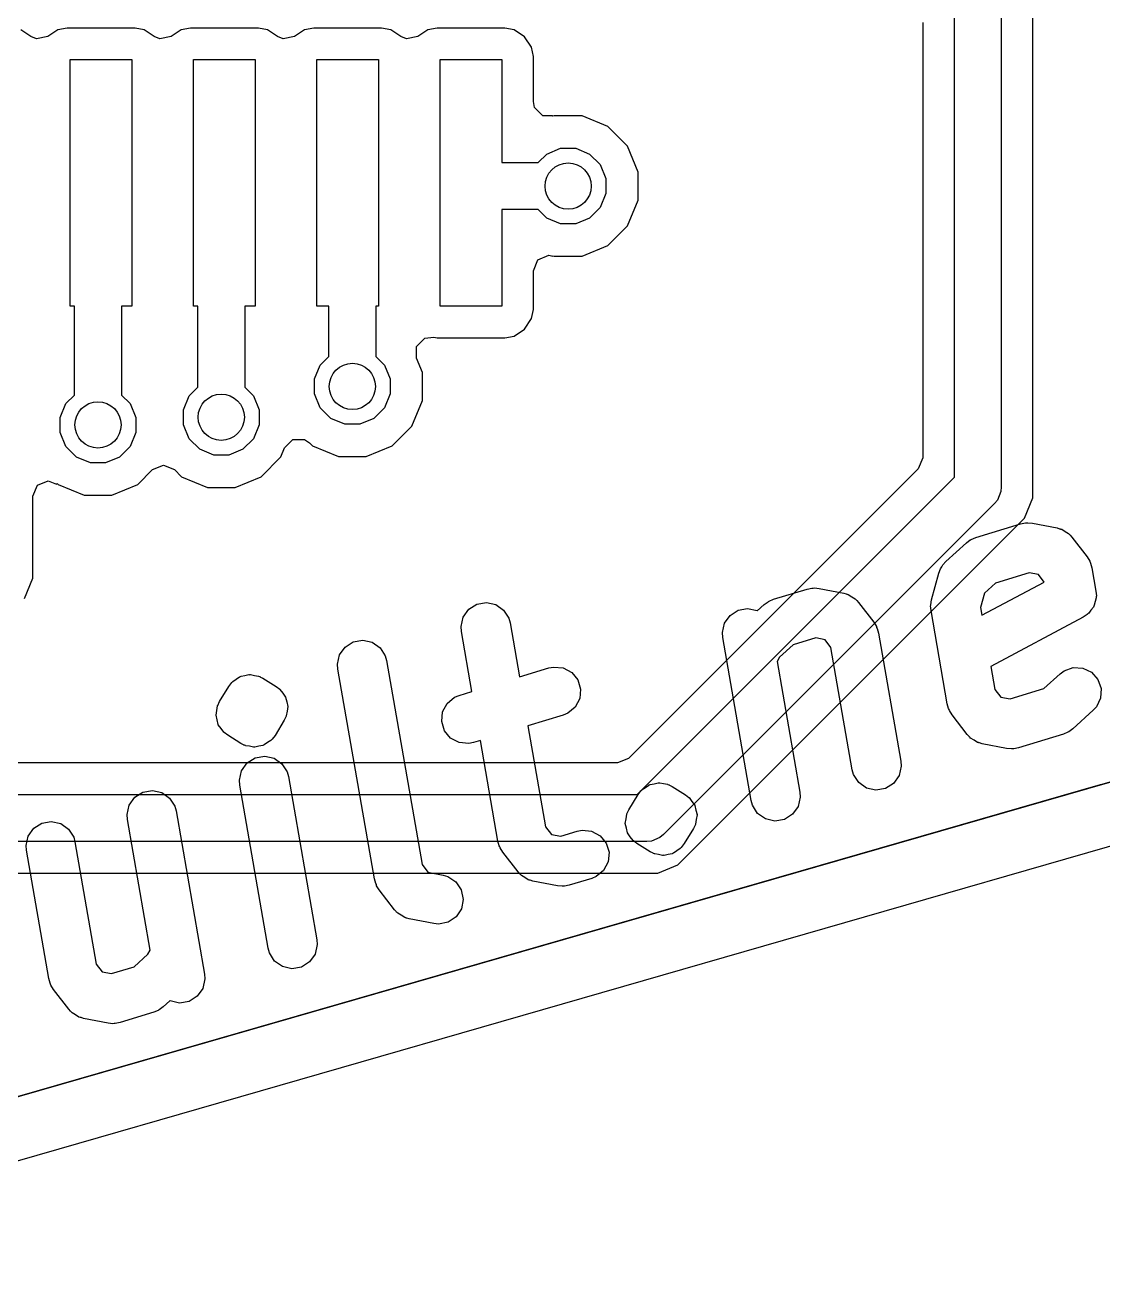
# Model space of a CAD drawing. Extents: x 117.4 to 171.8, y -136.1 to -67.8.
# Drawn here: x 158.114 to 161.609, y -120.924 to -116.828 of the extents above; entities that cross this region are included whole.
import ezdxf

# ---------------------------------------------------------------- set-up
doc = ezdxf.new("R2010")
doc.units = 0
doc.layers.add('BLACK', color=7, linetype='CONTINUOUS')

msp = doc.modelspace()

# ---------------------------------------------------------------- linework, layer by layer
at = {"layer": 'BLACK', "linetype": 'CONTINUOUS'}
for p, q in [((161.1276, -118.294636), (161.1276, -116.281468)), ((161.28, -116.313031), (161.28, -118.3262)), ((161.3825, -118.290653), (161.3825, -116.376198)), ((158.249904, -116.837501), (158.220004, -116.843447)), ((158.249908, -116.8375), (158.249904, -116.837501)), ((158.47009, -116.8375), (158.249908, -116.8375)), ((158.470095, -116.8375), (158.47009, -116.8375)), ((158.499993, -116.843447), (158.470095, -116.8375)), ((158.649904, -116.837501), (158.620004, -116.843447)), ((158.649908, -116.8375), (158.649904, -116.837501)), ((158.87009, -116.8375), (158.649908, -116.8375)), ((158.870095, -116.8375), (158.87009, -116.8375)), ((158.899993, -116.843447), (158.870095, -116.8375)), ((159.049904, -116.837501), (159.020004, -116.843447)), ((159.049908, -116.8375), (159.049904, -116.837501)), ((159.27009, -116.8375), (159.049908, -116.8375)), ((159.270095, -116.8375), (159.27009, -116.8375)), ((159.299993, -116.843447), (159.270095, -116.8375)), ((159.449904, -116.837501), (159.420004, -116.843447)), ((159.449908, -116.8375), (159.449904, -116.837501)), ((159.67009, -116.8375), (159.449908, -116.8375)), ((159.670095, -116.8375), (159.67009, -116.8375)), ((159.699993, -116.843447), (159.670095, -116.8375)), ((161.0251, -116.819256), (161.0251, -118.23147)), ((158.13222, -116.864981), (158.099993, -116.843447)), ((158.150245, -116.872447), (158.13222, -116.864981)), ((158.187778, -116.864981), (158.150245, -116.872447)), ((158.220004, -116.843447), (158.187778, -116.864981)), ((158.53222, -116.864981), (158.499993, -116.843447)), ((158.550245, -116.872447), (158.53222, -116.864981)), ((158.587778, -116.864981), (158.550245, -116.872447)), ((158.620004, -116.843447), (158.587778, -116.864981)), ((158.93222, -116.864981), (158.899993, -116.843447)), ((158.950245, -116.872447), (158.93222, -116.864981)), ((158.987778, -116.864981), (158.950245, -116.872447)), ((159.020004, -116.843447), (158.987778, -116.864981)), ((159.33222, -116.864981), (159.299993, -116.843447)), ((159.350245, -116.872447), (159.33222, -116.864981)), ((159.387778, -116.864981), (159.350245, -116.872447)), ((159.420004, -116.843447), (159.387778, -116.864981)), ((159.733898, -116.866102), (159.699993, -116.843447)), ((159.756553, -116.900007), (159.733898, -116.866102)), ((159.762499, -116.929906), (159.756553, -116.900007)), ((158.26, -117.74), (158.26, -116.94)), ((158.26, -116.94), (158.46, -116.94)), ((158.46, -116.94), (158.46, -117.74)), ((158.66, -117.74), (158.66, -116.94)), ((158.66, -116.94), (158.86, -116.94)), ((158.86, -116.94), (158.86, -117.74)), ((159.06, -117.74), (159.06, -116.94)), ((159.06, -116.94), (159.26, -116.94)), ((159.26, -116.94), (159.26, -117.74)), ((159.46, -117.74), (159.46, -116.94)), ((159.46, -116.94), (159.66, -116.94)), ((159.66, -116.94), (159.66, -117.2738)), ((159.762499, -116.929908), (159.762499, -116.929906)), ((159.762499, -117.075524), (159.762499, -116.929908)), ((159.766302, -117.094651), (159.762499, -117.075524)), ((159.793358, -117.121715), (159.766302, -117.094651)), ((159.824569, -117.121719), (159.793358, -117.121715)), ((159.824916, -117.123461), (159.824569, -117.121719)), ((159.829746, -117.1225), (159.824916, -117.123461)), ((159.829747, -117.1225), (159.829746, -117.1225)), ((159.920253, -117.1225), (159.829747, -117.1225)), ((160.003868, -117.157135), (159.920253, -117.1225)), ((160.067865, -117.221132), (160.003868, -117.157135)), ((159.77782, -117.2738), (159.805554, -117.246066)), ((159.805554, -117.246066), (159.850614, -117.227402)), ((159.850614, -117.227402), (159.899386, -117.227402)), ((159.899386, -117.227402), (159.944446, -117.246066)), ((159.944446, -117.246066), (159.978934, -117.280554)), ((160.1025, -117.304747), (160.067865, -117.221132)), ((159.66, -117.2738), (159.77782, -117.2738)), ((159.978934, -117.280554), (159.997598, -117.325614)), ((159.997598, -117.325614), (159.997598, -117.374386)), ((160.1025, -117.395253), (160.1025, -117.304747)), ((159.997598, -117.374386), (159.978934, -117.419446)), ((160.067865, -117.478868), (160.1025, -117.395253)), ((159.77782, -117.4262), (159.66, -117.4262)), ((159.66, -117.4262), (159.66, -117.74)), ((159.805554, -117.453934), (159.77782, -117.4262)), ((159.850614, -117.472598), (159.805554, -117.453934)), ((159.944446, -117.453934), (159.899386, -117.472598)), ((159.978934, -117.419446), (159.944446, -117.453934)), ((159.899386, -117.472598), (159.850614, -117.472598)), ((160.003868, -117.542865), (160.067865, -117.478868)), ((159.777143, -117.58912), (159.812499, -117.574475)), ((159.812499, -117.574475), (159.824841, -117.57693)), ((159.824841, -117.57693), (159.824919, -117.576539)), ((159.824919, -117.576539), (159.829745, -117.577499)), ((159.829745, -117.577499), (159.829747, -117.5775)), ((159.829747, -117.5775), (159.829749, -117.5775)), ((159.829749, -117.5775), (159.920251, -117.5775)), ((159.920251, -117.5775), (159.920253, -117.5775)), ((159.920253, -117.5775), (160.003868, -117.542865)), ((159.762499, -117.624474), (159.777143, -117.58912)), ((159.7625, -117.750095), (159.762499, -117.624474)), ((158.2738, -117.74), (158.26, -117.74)), ((158.2738, -118.02782), (158.2738, -117.74)), ((158.46, -117.74), (158.4262, -117.74)), ((158.4262, -117.74), (158.4262, -118.02782)), ((158.6738, -117.74), (158.66, -117.74)), ((158.6738, -118.00282), (158.6738, -117.74)), ((158.86, -117.74), (158.8262, -117.74)), ((158.8262, -117.74), (158.8262, -118.00282)), ((159.0988, -117.74), (159.06, -117.74)), ((159.0988, -117.90282), (159.0988, -117.74)), ((159.26, -117.74), (159.2512, -117.74)), ((159.2512, -117.74), (159.2512, -117.90282)), ((159.66, -117.74), (159.46, -117.74)), ((159.733898, -117.813898), (159.756553, -117.779993)), ((159.756553, -117.779993), (159.7625, -117.750095)), ((159.699993, -117.836553), (159.733898, -117.813898)), ((159.383371, -117.870299), (159.410431, -117.843239)), ((159.410431, -117.843239), (159.439318, -117.840394)), ((159.439318, -117.840394), (159.449905, -117.8425)), ((159.449905, -117.8425), (159.670094, -117.842499)), ((159.670094, -117.842499), (159.699993, -117.836553)), ((159.071066, -117.930554), (159.0988, -117.90282)), ((159.2512, -117.90282), (159.278934, -117.930554)), ((159.383371, -117.908566), (159.383371, -117.870299)), ((159.052402, -117.975614), (159.071066, -117.930554)), ((159.278934, -117.930554), (159.297598, -117.975614)), ((159.4025, -117.954747), (159.383371, -117.908566)), ((159.052402, -118.024386), (159.052402, -117.975614)), ((159.297598, -117.975614), (159.297598, -118.024386)), ((159.4025, -118.045253), (159.4025, -117.954747)), ((158.246066, -118.055554), (158.2738, -118.02782)), ((158.4262, -118.02782), (158.453934, -118.055554)), ((158.646066, -118.030554), (158.6738, -118.00282)), ((158.8262, -118.00282), (158.853934, -118.030554)), ((159.071066, -118.069446), (159.052402, -118.024386)), ((159.297598, -118.024386), (159.278934, -118.069446)), ((158.227402, -118.100614), (158.246066, -118.055554)), ((158.453934, -118.055554), (158.472598, -118.100614)), ((158.627402, -118.075614), (158.646066, -118.030554)), ((158.853934, -118.030554), (158.872598, -118.075614)), ((159.367865, -118.128868), (159.4025, -118.045253)), ((158.227402, -118.149386), (158.227402, -118.100614)), ((158.472598, -118.100614), (158.472598, -118.149386)), ((158.627402, -118.124386), (158.627402, -118.075614)), ((158.872598, -118.075614), (158.872598, -118.124386)), ((159.105554, -118.103934), (159.071066, -118.069446)), ((159.150614, -118.122598), (159.105554, -118.103934)), ((159.244446, -118.103934), (159.199386, -118.122598)), ((159.278934, -118.069446), (159.244446, -118.103934)), ((158.246066, -118.194446), (158.227402, -118.149386)), ((158.472598, -118.149386), (158.453934, -118.194446)), ((158.646066, -118.169446), (158.627402, -118.124386)), ((158.872598, -118.124386), (158.853934, -118.169446)), ((159.199386, -118.122598), (159.150614, -118.122598)), ((159.303868, -118.192865), (159.367865, -118.128868)), ((158.680554, -118.203934), (158.646066, -118.169446)), ((158.853934, -118.169446), (158.819446, -118.203934)), ((158.95502, -118.199522), (158.982078, -118.172463)), ((158.982078, -118.172463), (159.020346, -118.172463)), ((159.020346, -118.172463), (159.036567, -118.1833)), ((159.036567, -118.1833), (159.046132, -118.192865)), ((158.280554, -118.228934), (158.246066, -118.194446)), ((158.325614, -118.247598), (158.280554, -118.228934)), ((158.419446, -118.228934), (158.374386, -118.247598)), ((158.453934, -118.194446), (158.419446, -118.228934)), ((158.725614, -118.222598), (158.680554, -118.203934)), ((158.774386, -118.222598), (158.725614, -118.222598)), ((158.819446, -118.203934), (158.774386, -118.222598)), ((158.878868, -118.292865), (158.942865, -118.228868)), ((158.942865, -118.228868), (158.95502, -118.199522)), ((159.046132, -118.192865), (159.129747, -118.2275)), ((159.129747, -118.2275), (159.129749, -118.2275)), ((159.129749, -118.2275), (159.220251, -118.2275)), ((159.220251, -118.2275), (159.220253, -118.2275)), ((159.220253, -118.2275), (159.303868, -118.192865)), ((161.0251, -118.23147), (161.010455, -118.266825)), ((158.374386, -118.247598), (158.325614, -118.247598)), ((158.478868, -118.317865), (158.527145, -118.269588)), ((158.527145, -118.269588), (158.5625, -118.254943)), ((158.5625, -118.254943), (158.597855, -118.269588)), ((158.597855, -118.269588), (158.621132, -118.292865)), ((161.010455, -118.266825), (160.070625, -119.206655)), ((158.153345, -118.320788), (158.1887, -118.306143)), ((158.1887, -118.306143), (158.215598, -118.317285)), ((158.621132, -118.292865), (158.704747, -118.3275)), ((158.795253, -118.3275), (158.878868, -118.292865)), ((160.098436, -119.3238), (161.1276, -118.294636)), ((161.3825, -118.361746), (161.3825, -118.290653)), ((158.1387, -118.356143), (158.153345, -118.320788)), ((158.215598, -118.317285), (158.217039, -118.315129)), ((158.217039, -118.315129), (158.221127, -118.31786)), ((158.221127, -118.31786), (158.221132, -118.317865)), ((158.221132, -118.317865), (158.304747, -118.3525)), ((158.304747, -118.3525), (158.304749, -118.3525)), ((158.304749, -118.3525), (158.395251, -118.3525)), ((158.395251, -118.3525), (158.395253, -118.3525)), ((158.395253, -118.3525), (158.478868, -118.317865)), ((158.704747, -118.3275), (158.704749, -118.3275)), ((158.704749, -118.3275), (158.795251, -118.3275)), ((158.795251, -118.3275), (158.795253, -118.3275)), ((161.278536, -118.341066), (161.267159, -118.368534)), ((161.28, -118.3262), (161.278536, -118.341066)), ((158.1387, -118.550868), (158.1387, -118.356143)), ((161.257682, -118.380081), (160.183882, -119.453882)), ((161.267159, -118.368534), (161.257682, -118.380081)), ((161.355295, -118.427425), (161.3825, -118.361746)), ((160.231225, -119.551495), (161.355295, -118.427425)), ((161.196946, -118.490036), (161.342668, -118.445485)), ((161.342668, -118.445485), (161.358042, -118.442391)), ((161.358042, -118.442391), (161.361955, -118.442767)), ((161.361955, -118.442767), (161.365808, -118.441989)), ((161.365808, -118.441989), (161.38142, -118.443478)), ((161.38142, -118.443478), (161.460866, -118.459024)), ((161.460866, -118.459024), (161.469064, -118.461483)), ((161.469064, -118.461483), (161.471144, -118.461755)), ((161.471144, -118.461755), (161.472418, -118.462489)), ((161.472418, -118.462489), (161.475888, -118.46353)), ((161.475888, -118.46353), (161.486822, -118.470786)), ((161.486822, -118.470786), (161.498192, -118.477336)), ((161.498192, -118.477336), (161.500669, -118.479976)), ((161.100318, -118.567375), (161.166597, -118.507276)), ((161.166597, -118.507276), (161.179191, -118.497931)), ((161.179191, -118.497931), (161.180992, -118.497285)), ((161.180992, -118.497285), (161.18247, -118.496068)), ((161.18247, -118.496068), (161.196946, -118.490036)), ((161.500669, -118.479976), (161.501896, -118.48079)), ((161.501896, -118.48079), (161.503067, -118.48253)), ((161.503067, -118.48253), (161.508924, -118.488772)), ((161.508924, -118.488772), (161.558523, -118.55328)), ((158.1387, -118.621961), (158.1387, -118.550868)), ((161.558523, -118.55328), (161.566817, -118.56659)), ((161.076785, -118.605926), (161.08231, -118.591249)), ((161.08231, -118.591249), (161.086705, -118.585521)), ((161.086705, -118.585521), (161.089789, -118.578998)), ((161.089789, -118.578998), (161.100318, -118.567375)), ((161.566817, -118.56659), (161.567766, -118.57012)), ((161.567766, -118.57012), (161.569726, -118.573211)), ((161.569726, -118.573211), (161.573917, -118.588323)), ((161.573917, -118.588323), (161.587085, -118.66397)), ((158.111495, -118.68764), (158.1387, -118.621961)), ((161.053523, -118.692711), (161.076785, -118.605926)), ((161.217005, -118.742184), (161.419155, -118.634514)), ((161.260826, -118.637815), (161.225233, -118.67009)), ((161.370321, -118.60434), (161.260826, -118.637815)), ((161.400494, -118.610245), (161.370321, -118.60434)), ((161.419155, -118.634514), (161.400494, -118.610245)), ((160.541192, -118.69052), (160.650484, -118.657106)), ((160.650484, -118.657106), (160.665859, -118.654012)), ((160.665859, -118.654012), (160.669772, -118.654388)), ((160.669772, -118.654388), (160.673626, -118.65361)), ((160.673626, -118.65361), (160.689238, -118.655099)), ((160.689238, -118.655099), (160.768684, -118.670646)), ((160.768684, -118.670646), (160.776882, -118.673105)), ((160.776882, -118.673105), (160.778961, -118.673377)), ((160.778961, -118.673377), (160.780235, -118.674111)), ((160.780235, -118.674111), (160.783705, -118.675152)), ((160.783705, -118.675152), (160.794634, -118.682405)), ((160.794634, -118.682405), (160.806009, -118.688958)), ((161.225233, -118.67009), (161.212636, -118.717088)), ((161.587085, -118.66397), (161.588247, -118.679609)), ((161.588247, -118.679609), (161.587577, -118.682596)), ((161.587577, -118.682596), (161.587874, -118.685647)), ((159.534572, -118.748333), (159.552532, -118.722803)), ((159.552532, -118.722803), (159.578895, -118.706089)), ((159.578895, -118.706089), (159.609646, -118.700736)), ((159.609646, -118.700736), (159.640107, -118.707558)), ((159.640107, -118.707558), (159.665637, -118.725518)), ((160.426458, -118.725814), (160.457209, -118.720461)), ((160.457209, -118.720461), (160.48767, -118.727283)), ((160.488595, -118.727934), (160.510843, -118.707761)), ((160.510843, -118.707761), (160.523437, -118.698416)), ((160.523437, -118.698416), (160.52524, -118.69777)), ((160.52524, -118.69777), (160.526717, -118.696553)), ((160.526717, -118.696553), (160.541192, -118.69052)), ((160.806009, -118.688958), (160.808488, -118.6916)), ((160.808488, -118.6916), (160.809713, -118.692413)), ((160.809713, -118.692413), (160.810881, -118.69415)), ((160.810881, -118.69415), (160.816741, -118.700394)), ((160.816741, -118.700394), (160.86634, -118.764902)), ((161.050818, -118.711504), (161.051187, -118.709856)), ((161.05198, -118.727143), (161.050818, -118.711504)), ((161.050967, -118.708183), (161.053523, -118.692711)), ((161.051187, -118.709856), (161.050967, -118.708183)), ((161.212636, -118.717088), (161.217005, -118.742184)), ((161.578769, -118.715504), (161.570741, -118.725256)), ((161.579662, -118.712574), (161.578769, -118.715504)), ((161.581425, -118.710069), (161.579662, -118.712574)), ((161.584186, -118.697739), (161.581425, -118.710069)), ((161.587874, -118.685647), (161.584186, -118.697739)), ((159.52775, -118.778794), (159.534572, -118.748333)), ((159.665637, -118.725518), (159.682351, -118.751881)), ((159.682351, -118.751881), (159.686542, -118.766993)), ((160.382135, -118.768058), (160.400095, -118.742528)), ((160.400095, -118.742528), (160.426458, -118.725814)), ((160.48767, -118.727283), (160.488595, -118.727934)), ((160.86634, -118.764902), (160.874634, -118.778212)), ((161.104653, -119.029726), (161.05198, -118.727143)), ((161.545878, -118.748298), (161.245884, -118.908083)), ((161.558931, -118.739604), (161.545878, -118.748298)), ((161.560875, -118.737241), (161.558931, -118.739604)), ((161.563465, -118.7356), (161.560875, -118.737241)), ((161.570741, -118.725256), (161.563465, -118.7356)), ((159.528912, -118.794433), (159.52775, -118.778794)), ((159.562889, -118.989617), (159.528912, -118.794433)), ((159.686542, -118.766993), (159.717089, -118.942473)), ((160.375313, -118.798519), (160.382135, -118.768058)), ((160.376475, -118.814158), (160.375313, -118.798519)), ((160.874634, -118.778212), (160.875583, -118.781742)), ((160.875583, -118.781742), (160.877543, -118.784833)), ((160.877543, -118.784833), (160.881734, -118.799945)), ((160.881734, -118.799945), (160.954159, -119.215997)), ((159.133834, -118.870851), (159.151794, -118.845321)), ((159.151794, -118.845321), (159.178157, -118.828607)), ((159.178157, -118.828607), (159.208908, -118.823254)), ((159.208908, -118.823254), (159.239369, -118.830076)), ((159.239369, -118.830076), (159.264899, -118.848036)), ((160.468653, -119.343679), (160.376475, -118.814158)), ((160.605073, -118.838299), (160.560601, -118.878626)), ((160.678136, -118.815961), (160.605073, -118.838299)), ((160.708311, -118.821866), (160.678136, -118.815961)), ((160.727483, -118.846801), (160.708311, -118.821866)), ((160.796529, -119.243437), (160.727483, -118.846801)), ((159.127012, -118.901312), (159.133834, -118.870851)), ((159.264899, -118.848036), (159.281613, -118.874399)), ((159.281613, -118.874399), (159.285804, -118.889511)), ((160.560601, -118.878626), (160.552436, -118.892021)), ((159.128174, -118.916951), (159.127012, -118.901312)), ((159.246689, -119.597762), (159.128174, -118.916951)), ((159.285804, -118.889511), (159.400938, -119.550904)), ((159.717089, -118.942473), (159.812579, -118.913279)), ((159.812579, -118.913279), (159.827954, -118.910185)), ((159.827954, -118.910185), (159.859025, -118.913177)), ((159.859025, -118.913177), (159.886586, -118.927831)), ((159.886586, -118.927831), (159.906441, -118.951917)), ((160.552436, -118.892021), (160.626283, -119.316239)), ((161.245884, -118.908083), (161.258902, -118.982867)), ((161.470773, -118.932147), (161.483367, -118.922802)), ((161.483367, -118.922802), (161.512754, -118.912278)), ((161.512754, -118.912278), (161.543932, -118.913802)), ((161.543932, -118.913802), (161.572153, -118.927142)), ((161.572153, -118.927142), (161.59312, -118.950265)), ((158.774374, -118.97297), (158.78381, -118.960443)), ((158.78381, -118.960443), (158.784067, -118.960254)), ((158.784067, -118.960254), (158.784235, -118.959985)), ((158.784235, -118.959985), (158.786137, -118.958618)), ((158.786137, -118.958618), (158.787487, -118.9567)), ((158.787487, -118.9567), (158.798492, -118.949722)), ((158.798492, -118.949722), (158.80902, -118.942036)), ((158.80902, -118.942036), (158.809332, -118.94196)), ((158.809332, -118.94196), (158.809589, -118.941776)), ((158.809589, -118.941776), (158.811869, -118.941241)), ((158.811869, -118.941241), (158.81385, -118.939986)), ((158.81385, -118.939986), (158.826676, -118.937753)), ((158.826676, -118.937753), (158.839355, -118.934678)), ((158.839355, -118.934678), (158.839671, -118.934727)), ((158.839671, -118.934727), (158.83998, -118.934655)), ((158.83998, -118.934655), (158.842294, -118.935034)), ((158.842294, -118.935034), (158.844602, -118.934633)), ((158.844602, -118.934633), (158.857312, -118.937479)), ((158.857312, -118.937479), (158.870197, -118.93949)), ((158.870197, -118.93949), (158.87047, -118.939656)), ((158.87047, -118.939656), (158.870784, -118.939708)), ((158.870784, -118.939708), (158.873729, -118.941156)), ((158.873729, -118.941156), (158.875062, -118.941455)), ((158.875062, -118.941455), (158.876749, -118.942641)), ((158.876749, -118.942641), (158.884856, -118.946629)), ((158.884856, -118.946629), (158.927871, -118.973314)), ((159.906441, -118.951917), (159.915567, -118.981768)), ((161.417743, -118.980233), (161.470773, -118.932147)), ((161.59312, -118.950265), (161.603644, -118.979653)), ((158.744528, -119.021931), (158.774374, -118.97297)), ((158.927871, -118.973314), (158.939392, -118.982134)), ((158.939392, -118.982134), (158.939864, -118.982422)), ((158.939864, -118.982422), (158.939985, -118.982588)), ((158.939985, -118.982588), (158.940323, -118.982847)), ((158.940323, -118.982847), (158.949253, -118.995281)), ((158.949253, -118.995281), (158.958272, -119.007632)), ((158.958272, -119.007632), (158.958347, -119.007942)), ((158.958347, -119.007942), (158.958533, -119.008201)), ((158.958533, -119.008201), (158.962028, -119.023119)), ((159.482572, -119.02827), (159.506659, -119.008416)), ((159.506659, -119.008416), (159.521134, -119.002383)), ((159.521134, -119.002383), (159.562889, -118.989617)), ((159.915567, -118.981768), (159.912576, -119.012839)), ((161.258902, -118.982867), (161.278075, -119.007804)), ((161.278075, -119.007804), (161.308249, -119.013709)), ((161.308249, -119.013709), (161.417743, -118.980233)), ((161.60212, -119.01083), (161.58878, -119.039051)), ((161.603644, -118.979653), (161.60212, -119.01083)), ((158.732882, -119.066274), (158.735358, -119.051179)), ((158.735358, -119.051179), (158.737717, -119.036057)), ((158.737717, -119.036057), (158.737901, -119.035674)), ((158.737901, -119.035674), (158.737935, -119.03547)), ((158.737935, -119.03547), (158.738226, -119.034999)), ((158.738226, -119.034999), (158.744528, -119.021931)), ((158.962028, -119.023119), (158.965629, -119.037967)), ((158.965653, -119.038592), (158.963176, -119.053686)), ((158.965629, -119.037967), (158.96558, -119.03828)), ((158.96558, -119.03828), (158.965653, -119.038592)), ((159.467918, -119.055831), (159.482572, -119.02827)), ((159.897921, -119.0404), (159.873835, -119.060254)), ((159.912576, -119.012839), (159.897921, -119.0404)), ((161.108844, -119.044838), (161.104653, -119.029726)), ((161.110802, -119.047927), (161.108844, -119.044838)), ((161.111753, -119.05146), (161.110802, -119.047927)), ((161.120047, -119.064769), (161.111753, -119.05146)), ((161.578251, -119.050673), (161.511974, -119.110772)), ((161.58878, -119.039051), (161.578251, -119.050673)), ((158.732954, -119.066585), (158.732882, -119.066274)), ((158.732906, -119.066899), (158.732954, -119.066585)), ((158.736508, -119.081749), (158.732906, -119.066899)), ((158.740003, -119.096665), (158.736508, -119.081749)), ((158.954007, -119.082935), (158.924161, -119.131896)), ((158.960308, -119.069866), (158.954007, -119.082935)), ((158.9606, -119.069396), (158.960308, -119.069866)), ((158.960633, -119.069191), (158.9606, -119.069396)), ((158.960818, -119.068809), (158.960633, -119.069191)), ((158.963176, -119.053686), (158.960818, -119.068809)), ((159.464926, -119.086902), (159.467918, -119.055831)), ((159.474053, -119.116752), (159.464926, -119.086902)), ((159.859359, -119.066287), (159.744742, -119.101328)), ((159.873835, -119.060254), (159.859359, -119.066287)), ((161.169647, -119.129277), (161.120047, -119.064769)), ((158.740188, -119.096923), (158.740003, -119.096665)), ((158.740264, -119.097234), (158.740188, -119.096923)), ((158.74928, -119.109583), (158.740264, -119.097234)), ((158.758212, -119.122019), (158.74928, -119.109583)), ((158.758549, -119.122277), (158.758212, -119.122019)), ((158.758671, -119.122444), (158.758549, -119.122277)), ((158.759142, -119.122731), (158.758671, -119.122444)), ((158.770664, -119.131552), (158.759142, -119.122731)), ((158.813679, -119.158237), (158.770664, -119.131552)), ((158.924161, -119.131896), (158.914725, -119.144422)), ((159.493907, -119.140839), (159.474053, -119.116752)), ((159.744742, -119.101328), (159.801677, -119.428388)), ((161.1755, -119.135515), (161.169647, -119.129277)), ((161.481624, -119.128013), (161.335902, -119.172565)), ((161.4961, -119.121981), (161.481624, -119.128013)), ((161.497578, -119.120762), (161.4961, -119.121981)), ((161.49938, -119.120117), (161.497578, -119.120762)), ((161.511974, -119.110772), (161.49938, -119.120117)), ((158.821785, -119.162224), (158.813679, -119.158237)), ((158.823473, -119.163411), (158.821785, -119.162224)), ((158.824805, -119.163709), (158.823473, -119.163411)), ((158.827751, -119.165158), (158.824805, -119.163709)), ((158.828064, -119.165209), (158.827751, -119.165158)), ((158.828338, -119.165376), (158.828064, -119.165209)), ((158.841215, -119.167384), (158.828338, -119.165376)), ((158.853933, -119.170233), (158.841215, -119.167384)), ((158.85624, -119.169831), (158.853933, -119.170233)), ((158.858555, -119.170211), (158.85624, -119.169831)), ((158.858866, -119.170138), (158.858555, -119.170211)), ((158.85918, -119.170187), (158.858866, -119.170138)), ((158.871844, -119.167115), (158.85918, -119.170187)), ((158.884685, -119.16488), (158.871844, -119.167115)), ((158.886665, -119.163624), (158.884685, -119.16488)), ((158.888946, -119.16309), (158.886665, -119.163624)), ((158.889204, -119.162904), (158.888946, -119.16309)), ((158.889515, -119.162829), (158.889204, -119.162904)), ((158.900031, -119.15515), (158.889515, -119.162829)), ((158.911048, -119.148166), (158.900031, -119.15515)), ((158.912397, -119.146247), (158.911048, -119.148166)), ((158.9143, -119.144881), (158.912397, -119.146247)), ((158.914468, -119.144609), (158.9143, -119.144881)), ((158.914725, -119.144422), (158.914468, -119.144609)), ((159.521468, -119.155493), (159.493907, -119.140839)), ((159.552539, -119.158485), (159.521468, -119.155493)), ((159.567914, -119.155391), (159.552539, -119.158485)), ((159.590542, -119.148472), (159.567914, -119.155391)), ((159.647427, -119.475244), (159.590542, -119.148472)), ((161.176673, -119.137258), (161.1755, -119.135515)), ((161.1779, -119.138072), (161.176673, -119.137258)), ((161.180378, -119.140713), (161.1779, -119.138072)), ((161.191749, -119.147263), (161.180378, -119.140713)), ((161.202682, -119.154519), (161.191749, -119.147263)), ((161.206151, -119.155559), (161.202682, -119.154519)), ((161.207426, -119.156294), (161.206151, -119.155559)), ((161.209504, -119.156565), (161.207426, -119.156294)), ((161.217703, -119.159025), (161.209504, -119.156565)), ((161.297148, -119.174572), (161.217703, -119.159025)), ((161.31276, -119.176061), (161.297148, -119.174572)), ((161.335902, -119.172565), (161.320527, -119.175659)), ((158.833577, -119.221461), (158.85994, -119.204747)), ((158.85994, -119.204747), (158.890691, -119.199394)), ((158.890691, -119.199394), (158.921152, -119.206216)), ((158.921152, -119.206216), (158.946682, -119.224176)), ((160.070625, -119.206655), (160.03527, -119.2213)), ((161.316613, -119.175282), (161.31276, -119.176061)), ((161.320527, -119.175659), (161.316613, -119.175282)), ((160.03527, -119.2213), (150.99473, -119.2213)), ((158.808795, -119.277452), (158.815617, -119.246991)), ((158.815617, -119.246991), (158.833577, -119.221461)), ((158.946682, -119.224176), (158.963396, -119.250539)), ((158.963396, -119.250539), (158.967587, -119.265651)), ((160.80072, -119.258549), (160.796529, -119.243437)), ((160.955321, -119.231637), (160.948499, -119.262097)), ((160.954159, -119.215997), (160.955321, -119.231637)), ((140.002323, -125.513907), (161.632323, -119.283906)), ((161.600159, -119.292649), (140.034266, -125.504184)), ((158.809957, -119.293091), (158.808795, -119.277452)), ((158.902135, -119.822611), (158.809957, -119.293091)), ((158.967587, -119.265651), (159.059765, -119.795171)), ((160.125804, -119.300804), (160.136332, -119.293118)), ((160.136332, -119.293118), (160.13664, -119.293043)), ((160.13664, -119.293043), (160.1369, -119.292857)), ((160.1369, -119.292857), (160.139184, -119.292321)), ((160.139184, -119.292321), (160.141162, -119.291068)), ((160.141162, -119.291068), (160.153996, -119.288833)), ((160.153996, -119.288833), (160.166667, -119.285761)), ((160.166667, -119.285761), (160.16698, -119.285809)), ((160.16698, -119.285809), (160.167292, -119.285737)), ((160.167292, -119.285737), (160.169606, -119.286116)), ((160.169606, -119.286116), (160.171914, -119.285715)), ((160.171914, -119.285715), (160.184639, -119.288565)), ((160.184639, -119.288565), (160.197509, -119.290573)), ((160.197509, -119.290573), (160.19778, -119.290738)), ((160.19778, -119.290738), (160.198095, -119.29079)), ((160.198095, -119.29079), (160.201039, -119.292238)), ((160.201039, -119.292238), (160.202374, -119.292537)), ((160.202374, -119.292537), (160.204062, -119.293724)), ((160.204062, -119.293724), (160.212168, -119.297711)), ((160.212168, -119.297711), (160.255182, -119.324396)), ((160.817434, -119.284912), (160.80072, -119.258549)), ((160.842964, -119.302872), (160.817434, -119.284912)), ((160.930539, -119.287627), (160.904176, -119.304341)), ((160.948499, -119.262097), (160.930539, -119.287627)), ((161.601685, -119.29199), (161.600159, -119.292649)), ((161.632431, -119.283353), (161.601685, -119.29199)), ((150.931563, -119.3238), (160.098436, -119.3238)), ((158.45131, -119.35837), (158.46927, -119.33284)), ((158.46927, -119.33284), (158.495633, -119.316126)), ((158.495633, -119.316126), (158.526384, -119.310773)), ((158.526384, -119.310773), (158.556845, -119.317595)), ((158.556845, -119.317595), (158.582375, -119.335555)), ((158.582375, -119.335555), (158.599089, -119.361918)), ((160.071839, -119.373012), (160.101686, -119.324051)), ((160.101686, -119.324051), (160.111122, -119.311525)), ((160.111122, -119.311525), (160.111378, -119.311337)), ((160.111378, -119.311337), (160.111547, -119.311066)), ((160.111547, -119.311066), (160.11345, -119.309698)), ((160.11345, -119.309698), (160.114799, -119.307782)), ((160.114799, -119.307782), (160.125804, -119.300804)), ((160.255182, -119.324396), (160.266701, -119.333215)), ((160.266701, -119.333215), (160.267174, -119.333504)), ((160.267174, -119.333504), (160.267296, -119.333671)), ((160.267296, -119.333671), (160.267634, -119.33393)), ((160.267634, -119.33393), (160.276572, -119.346375)), ((160.627445, -119.331878), (160.620623, -119.362339)), ((160.626283, -119.316239), (160.627445, -119.331878)), ((160.873425, -119.309694), (160.842964, -119.302872)), ((160.904176, -119.304341), (160.873425, -119.309694)), ((158.444488, -119.388831), (158.45131, -119.35837)), ((158.599089, -119.361918), (158.60328, -119.37703)), ((158.60328, -119.37703), (158.695458, -119.906551)), ((160.065535, -119.386084), (160.071839, -119.373012)), ((160.276572, -119.346375), (160.285582, -119.358714)), ((160.285582, -119.358714), (160.285657, -119.359024)), ((160.285657, -119.359024), (160.285843, -119.359283)), ((160.285843, -119.359283), (160.289325, -119.374148)), ((160.289325, -119.374148), (160.292939, -119.389049)), ((160.472844, -119.358791), (160.468653, -119.343679)), ((160.489558, -119.385154), (160.472844, -119.358791)), ((160.620623, -119.362339), (160.602663, -119.387869)), ((158.141394, -119.433082), (158.167757, -119.416368)), ((158.167757, -119.416368), (158.198508, -119.411015)), ((158.198508, -119.411015), (158.228969, -119.417837)), ((158.228969, -119.417837), (158.254499, -119.435797)), ((158.44565, -119.40447), (158.444488, -119.388831)), ((158.519497, -119.828688), (158.44565, -119.40447)), ((160.060192, -119.417356), (160.062675, -119.402219)), ((160.060264, -119.417666), (160.060192, -119.417356)), ((160.060216, -119.41798), (160.060264, -119.417666)), ((160.063825, -119.432861), (160.060216, -119.41798)), ((160.062675, -119.402219), (160.065027, -119.387138)), ((160.065027, -119.387138), (160.065211, -119.386754)), ((160.065211, -119.386754), (160.065245, -119.386552)), ((160.065245, -119.386552), (160.065535, -119.386084)), ((160.28791, -119.420478), (160.287618, -119.420948)), ((160.287943, -119.420273), (160.28791, -119.420478)), ((160.288128, -119.419891), (160.287943, -119.420273)), ((160.290485, -119.404779), (160.288128, -119.419891)), ((160.292963, -119.389675), (160.290485, -119.404779)), ((160.292939, -119.389049), (160.292889, -119.389363)), ((160.292889, -119.389363), (160.292963, -119.389675)), ((160.515088, -119.403114), (160.489558, -119.385154)), ((160.545549, -119.409936), (160.515088, -119.403114)), ((160.5763, -119.404583), (160.545549, -119.409936)), ((160.602663, -119.387869), (160.5763, -119.404583)), ((158.116612, -119.489073), (158.123434, -119.458612)), ((158.123434, -119.458612), (158.141394, -119.433082)), ((158.254499, -119.435797), (158.271213, -119.46216)), ((159.801677, -119.428388), (159.820848, -119.453323)), ((159.820848, -119.453323), (159.851023, -119.459228)), ((159.851023, -119.459228), (159.904757, -119.4428)), ((159.904757, -119.4428), (159.920131, -119.439706)), ((159.920131, -119.439706), (159.951203, -119.442698)), ((159.951203, -119.442698), (159.978763, -119.457352)), ((159.978763, -119.457352), (159.998618, -119.481439)), ((160.067313, -119.447747), (160.063825, -119.432861)), ((160.067497, -119.448003), (160.067313, -119.447747)), ((160.067573, -119.448315), (160.067497, -119.448003)), ((160.076597, -119.460674), (160.067573, -119.448315)), ((160.085522, -119.473101), (160.076597, -119.460674)), ((160.183882, -119.453882), (160.172334, -119.463358)), ((160.281317, -119.434017), (160.251471, -119.482978)), ((160.287618, -119.420948), (160.281317, -119.434017)), ((161.687376, -119.476179), (140.057677, -125.706093)), ((160.13, -119.4762), (150.9, -119.4762)), ((158.117774, -119.504712), (158.116612, -119.489073)), ((158.271213, -119.46216), (158.275404, -119.477272)), ((158.275404, -119.477272), (158.344449, -119.873905)), ((159.651618, -119.490357), (159.647427, -119.475244)), ((159.653575, -119.493444), (159.651618, -119.490357)), ((159.654526, -119.496978), (159.653575, -119.493444)), ((159.662821, -119.510287), (159.654526, -119.496978)), ((159.998618, -119.481439), (160.007744, -119.511289)), ((160.085858, -119.473358), (160.085522, -119.473101)), ((160.08598, -119.473525), (160.085858, -119.473358)), ((160.08645, -119.473811), (160.08598, -119.473525)), ((160.097974, -119.482634), (160.08645, -119.473811)), ((160.140989, -119.509319), (160.097974, -119.482634)), ((160.144866, -119.474736), (160.13, -119.4762)), ((160.172334, -119.463358), (160.144866, -119.474736)), ((160.238357, -119.499249), (160.227342, -119.506231)), ((160.239707, -119.497329), (160.238357, -119.499249)), ((160.24161, -119.495963), (160.239707, -119.497329)), ((160.241778, -119.495691), (160.24161, -119.495963)), ((160.242035, -119.495504), (160.241778, -119.495691)), ((160.251471, -119.482978), (160.242035, -119.495504)), ((158.1902, -119.920764), (158.117774, -119.504712)), ((159.712419, -119.574795), (159.662821, -119.510287)), ((160.004753, -119.54236), (159.990099, -119.569921)), ((160.007744, -119.511289), (160.004753, -119.54236)), ((160.149092, -119.513304), (160.140989, -119.509319)), ((160.150782, -119.514493), (160.149092, -119.513304)), ((160.152116, -119.514792), (160.150782, -119.514493)), ((160.155061, -119.51624), (160.152116, -119.514792)), ((160.155374, -119.516291), (160.155061, -119.51624)), ((160.155648, -119.516458), (160.155374, -119.516291)), ((160.168514, -119.518464), (160.155648, -119.516458)), ((160.181242, -119.521316), (160.168514, -119.518464)), ((160.183552, -119.520913), (160.181242, -119.521316)), ((160.185865, -119.521293), (160.183552, -119.520913)), ((160.186176, -119.52122), (160.185865, -119.521293)), ((160.18649, -119.521269), (160.186176, -119.52122)), ((160.19915, -119.518198), (160.18649, -119.521269)), ((160.211994, -119.515962), (160.19915, -119.518198)), ((160.213974, -119.514706), (160.211994, -119.515962)), ((160.216256, -119.514172), (160.213974, -119.514706)), ((160.216514, -119.513986), (160.216256, -119.514172)), ((160.216825, -119.513911), (160.216514, -119.513986)), ((160.227342, -119.506231), (160.216825, -119.513911)), ((150.864455, -119.5787), (160.165545, -119.5787)), ((159.400938, -119.550904), (159.420111, -119.575841)), ((159.420111, -119.575841), (159.469912, -119.585587)), ((159.718277, -119.581038), (159.712419, -119.574795)), ((159.719447, -119.582777), (159.718277, -119.581038)), ((159.720671, -119.583589), (159.719447, -119.582777)), ((159.72315, -119.586231), (159.720671, -119.583589)), ((159.990099, -119.569921), (159.966012, -119.589775)), ((160.165545, -119.5787), (160.165546, -119.5787)), ((160.165546, -119.5787), (160.231225, -119.551495)), ((159.25088, -119.612875), (159.246689, -119.597762)), ((159.252838, -119.615964), (159.25088, -119.612875)), ((159.253789, -119.619497), (159.252838, -119.615964)), ((159.262083, -119.632806), (159.253789, -119.619497)), ((159.469912, -119.585587), (159.484934, -119.590093)), ((159.484934, -119.590093), (159.510942, -119.607354)), ((159.510942, -119.607354), (159.528364, -119.633254)), ((159.734525, -119.592784), (159.72315, -119.586231)), ((159.745455, -119.600038), (159.734525, -119.592784)), ((159.748922, -119.601078), (159.745455, -119.600038)), ((159.750198, -119.601813), (159.748922, -119.601078)), ((159.752278, -119.602084), (159.750198, -119.601813)), ((159.760476, -119.604544), (159.752278, -119.602084)), ((159.839922, -119.620091), (159.760476, -119.604544)), ((159.855534, -119.62158), (159.839922, -119.620091)), ((159.859387, -119.620801), (159.855534, -119.62158)), ((159.863301, -119.621178), (159.859387, -119.620801)), ((159.878676, -119.618084), (159.863301, -119.621178)), ((159.951537, -119.595808), (159.878676, -119.618084)), ((159.966012, -119.589775), (159.951537, -119.595808)), ((159.311683, -119.697314), (159.262083, -119.632806)), ((159.528364, -119.633254), (159.534548, -119.663851)), ((159.534548, -119.663851), (159.528553, -119.694483)), ((159.317536, -119.703552), (159.311683, -119.697314)), ((159.318709, -119.705295), (159.317536, -119.703552)), ((159.319936, -119.706109), (159.318709, -119.705295)), ((159.322414, -119.70875), (159.319936, -119.706109)), ((159.528553, -119.694483), (159.511292, -119.720492)), ((159.333785, -119.7153), (159.322414, -119.70875)), ((159.344718, -119.722556), (159.333785, -119.7153)), ((159.348187, -119.723596), (159.344718, -119.722556)), ((159.349462, -119.724331), (159.348187, -119.723596)), ((159.35154, -119.724602), (159.349462, -119.724331)), ((159.359739, -119.727062), (159.35154, -119.724602)), ((159.439184, -119.742609), (159.359739, -119.727062)), ((159.454796, -119.744098), (159.439184, -119.742609)), ((159.485392, -119.737914), (159.454796, -119.744098)), ((159.511292, -119.720492), (159.485392, -119.737914)), ((158.511332, -119.842081), (158.519497, -119.828688)), ((158.906326, -119.837723), (158.902135, -119.822611)), ((159.060927, -119.81081), (159.054105, -119.84127)), ((159.059765, -119.795171), (159.060927, -119.81081)), ((158.466859, -119.882409), (158.511332, -119.842081)), ((158.92304, -119.864086), (158.906326, -119.837723)), ((158.94857, -119.882046), (158.92304, -119.864086)), ((159.036145, -119.866801), (159.009782, -119.883515)), ((159.054105, -119.84127), (159.036145, -119.866801)), ((158.344449, -119.873905), (158.363622, -119.898842)), ((158.363622, -119.898842), (158.393796, -119.904747)), ((158.393796, -119.904747), (158.466859, -119.882409)), ((158.695458, -119.906551), (158.69662, -119.92219)), ((158.979031, -119.888868), (158.94857, -119.882046)), ((159.009782, -119.883515), (158.979031, -119.888868)), ((158.194391, -119.935876), (158.1902, -119.920764)), ((158.196349, -119.938965), (158.194391, -119.935876)), ((158.1973, -119.942498), (158.196349, -119.938965)), ((158.205594, -119.955807), (158.1973, -119.942498)), ((158.689798, -119.952651), (158.671838, -119.978181)), ((158.69662, -119.92219), (158.689798, -119.952651)), ((158.255194, -120.020315), (158.205594, -119.955807)), ((158.583337, -119.992774), (158.56109, -120.012948)), ((158.584263, -119.993426), (158.583337, -119.992774)), ((158.614724, -120.000248), (158.584263, -119.993426)), ((158.671838, -119.978181), (158.645475, -119.994895)), ((158.261047, -120.026553), (158.255194, -120.020315)), ((158.26222, -120.028296), (158.261047, -120.026553)), ((158.263447, -120.02911), (158.26222, -120.028296)), ((158.265925, -120.031751), (158.263447, -120.02911)), ((158.277296, -120.038301), (158.265925, -120.031751)), ((158.530741, -120.030189), (158.421449, -120.063603)), ((158.545217, -120.024156), (158.530741, -120.030189)), ((158.546694, -120.022938), (158.545217, -120.024156)), ((158.548496, -120.022293), (158.546694, -120.022938)), ((158.56109, -120.012948), (158.548496, -120.022293)), ((158.645475, -119.994895), (158.614724, -120.000248)), ((158.288229, -120.045557), (158.277296, -120.038301)), ((158.291698, -120.046597), (158.288229, -120.045557)), ((158.292973, -120.047332), (158.291698, -120.046597)), ((158.295051, -120.047603), (158.292973, -120.047332)), ((158.30325, -120.050063), (158.295051, -120.047603)), ((158.382695, -120.06561), (158.30325, -120.050063)), ((158.398307, -120.067099), (158.382695, -120.06561)), ((158.40216, -120.06632), (158.398307, -120.067099)), ((158.406074, -120.066697), (158.40216, -120.06632)), ((158.421449, -120.063603), (158.406074, -120.066697))]:
    msp.add_line(p, q, dxfattribs=at)
at = {"layer": 'BLACK'}
for centre in [(159.875, -117.35), (159.175, -118), (158.75, -118.1), (158.35, -118.125)]:
    msp.add_circle(centre, 0.075, dxfattribs=at)

doc.saveas('drawing.dxf')
